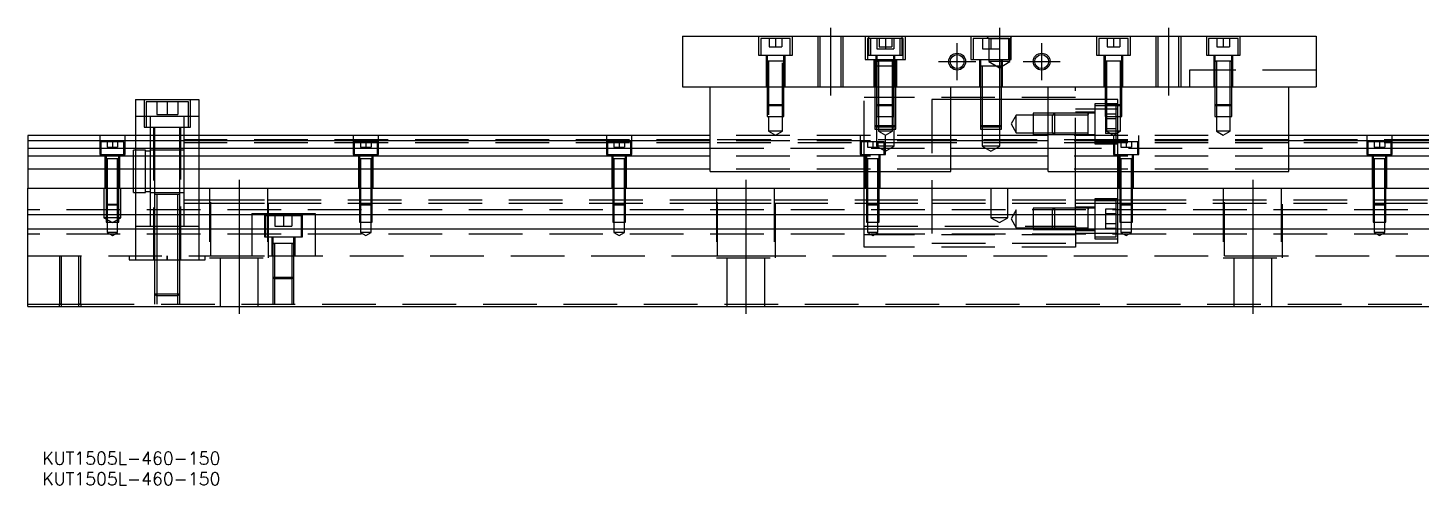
# Model space of a CAD drawing. Extents: x -14 to 669, y -276 to 102.
# Drawn here: x 0 to 329.8, y -275.6 to -167.3 of the extents above; entities that cross this region are included whole.
import ezdxf

# ---------------------------------------------------------------- set-up
doc = ezdxf.new("R2010")
doc.units = 0
doc.linetypes.add('CENTER', pattern=[50.8, 31.75, -6.35, 6.35, -6.35])
doc.linetypes.add('DASHED', pattern=[19.05, 12.7, -6.35])
doc.layers.get('0').update_dxf_attribs({"linetype": 'CONTINUOUS'})
doc.layers.add('CENTER', color=1, linetype='CENTER')
doc.styles.get("Standard").update_dxf_attribs({"font": 'txt.shx', "height": 3, "bigfont": 'bigfont.shx'})

# ---------------------------------------------------------------- blocks, each defined once
blk = doc.blocks.new('*U2')
at = {"color": 7, "linetype": 'CONTINUOUS'}
blk.add_text('KUT1505L-460-150', height=3, dxfattribs=at).set_placement((3.41, -275.6))
blk = doc.blocks.new('*U3')
at = {"color": 7, "linetype": 'CONTINUOUS'}
blk.add_text('KUT1505L-460-150', height=3, dxfattribs=at).set_placement((3.41, -270.74))

msp = doc.modelspace()

# ---------------------------------------------------------------- linework, layer by layer
at = {"color": 7, "linetype": 'CONTINUOUS'}
for p, q in [((155, -169.26), (305, -169.26)), ((155, -169.26), (155, -181.26)), ((305, -169.26), (305, -181.26)), ((201, -176.36), (200.499994, -176.36)), ((201.35, -176.36), (201, -176.36)), ((205, -176.36), (204.65, -176.36)), ((205.500006, -176.36), (205, -176.36)), ((155, -181.26), (305, -181.26)), ((161.5, -201.26), (161.5, -181.26)), ((218.5, -201.26), (218.5, -181.26)), ((241.5, -201.26), (241.5, -181.26)), ((298.5, -201.26), (298.5, -181.26)), ((25.5, -184.26), (25.5, -192.76)), ((25.5, -184.26), (40.5, -184.26)), ((40.5, -184.26), (40.5, -192.76)), ((0, -192.76), (0, -194.012272)), ((161.5, -192.76), (0, -192.76)), ((0, -194.012272), (0, -195.78668)), ((161.5, -194.012272), (0, -194.012272)), ((241.5, -192.76), (218.5, -192.76)), ((241.5, -194.012272), (218.5, -194.012272)), ((251, -192.510006), (251, -192.11)), ((460, -192.76), (298.5, -192.76)), ((460, -194.012272), (298.5, -194.012272)), ((0, -195.78668), (161.5, -195.78668)), ((0, -195.78668), (0, -197.683076)), ((161.5, -197.683076), (0, -197.683076)), ((0, -197.683076), (0, -200.737372)), ((218.5, -195.78668), (241.5, -195.78668)), ((241.5, -197.683076), (218.5, -197.683076)), ((298.5, -195.78668), (460, -195.78668)), ((460, -197.683076), (298.5, -197.683076)), ((0, -200.737372), (0, -205.26)), ((161.5, -200.737372), (0, -200.737372)), ((241.5, -200.737372), (218.5, -200.737372)), ((460, -200.737372), (298.5, -200.737372)), ((161.5, -201.26), (218.5, -201.26)), ((241.5, -201.26), (298.5, -201.26)), ((0, -205.26), (460, -205.26)), ((0, -211.56), (0, -205.26)), ((460, -211.56), (0, -211.56)), ((0, -214.96), (0, -211.56)), ((460, -214.96), (0, -214.96)), ((0, -233.26), (0, -214.96)), ((251, -214.96), (251, -214.61)), ((251, -215.010006), (251, -214.96)), ((0, -233.26), (460, -233.26))]:
    msp.add_line(p, q, dxfattribs=at)
at = {"color": 3, "linetype": 'DASHED'}
for p, q in [((173, -169.26), (173, -173.76)), ((180.5, -169.76), (173.5, -169.76)), ((173.5, -169.76), (173.5, -173.76)), ((175.5, -169.76), (175.5, -171.76)), ((177, -169.76), (177, -171.76)), ((178.5, -169.76), (178.5, -171.76)), ((180.5, -173.76), (180.5, -169.76)), ((181, -173.76), (181, -169.26)), ((187.000006, -169.26), (187.000006, -181.26)), ((187.5, -169.26), (187.5, -181.26)), ((192.5, -181.26), (192.5, -169.26)), ((192.999994, -181.26), (192.999994, -169.26)), ((198.25, -169.26), (198.25, -174.76)), ((199.5, -169.76), (198.75, -169.76)), ((198.75, -169.76), (198.75, -174.76)), ((199, -169.26), (199, -173.76)), ((206.5, -169.76), (199.5, -169.76)), ((199.5, -169.76), (199.5, -173.76)), ((201, -169.76), (201, -172.26)), ((201.5, -169.76), (201.5, -171.76)), ((203, -169.76), (203, -171.76)), ((204.5, -169.76), (204.5, -171.76)), ((205, -169.76), (205, -172.26)), ((207.25, -169.76), (206.5, -169.76)), ((206.5, -173.76), (206.5, -169.76)), ((207, -173.76), (207, -169.26)), ((207.25, -174.76), (207.25, -169.76)), ((207.75, -174.76), (207.75, -169.26)), ((223.25, -169.26), (223.25, -174.76)), ((232.25, -169.76), (223.75, -169.76)), ((223.75, -169.76), (223.75, -174.76)), ((226, -169.76), (226, -172.26)), ((227.5, -169.76), (227, -169.26)), ((227.5, -169.76), (227.5, -175.26)), ((227.5, -169.76), (232.5, -169.76)), ((228, -169.76), (228, -172.26)), ((230, -169.76), (230, -172.26)), ((232.25, -174.76), (232.25, -169.76)), ((232.5, -169.76), (233, -169.26)), ((232.5, -175.26), (232.5, -169.76)), ((232.75, -174.76), (232.75, -169.26)), ((253, -169.26), (253, -173.76)), ((260.5, -169.76), (253.5, -169.76)), ((253.5, -169.76), (253.5, -173.76)), ((255.5, -169.76), (255.5, -171.76)), ((257, -169.76), (257, -171.76)), ((258.5, -169.76), (258.5, -171.76)), ((260.5, -173.76), (260.5, -169.76)), ((261, -173.76), (261, -169.26)), ((267.000006, -169.26), (267.000006, -181.26)), ((267.5, -169.26), (267.5, -181.26)), ((272.5, -181.26), (272.5, -169.26)), ((272.999994, -181.26), (272.999994, -169.26)), ((279, -169.26), (279, -173.76)), ((286.5, -169.76), (279.5, -169.76)), ((279.5, -169.76), (279.5, -173.76)), ((281.5, -169.76), (281.5, -171.76)), ((283, -169.76), (283, -171.76)), ((284.5, -169.76), (284.5, -171.76)), ((286.5, -173.76), (286.5, -169.76)), ((287, -173.76), (287, -169.26)), ((173, -173.76), (181, -173.76)), ((174.75, -173.76), (174.75, -181.26)), ((175, -173.76), (175, -175.16)), ((175.5, -171.76), (177, -171.76)), ((177, -171.76), (178.5, -171.76)), ((179, -175.16), (179, -173.76)), ((179.25, -181.26), (179.25, -173.76)), ((198.25, -174.76), (207.75, -174.76)), ((199, -173.76), (207, -173.76)), ((200.25, -174.76), (200.25, -181.26)), ((200.5, -174.76), (200.5, -176.36)), ((200.75, -173.76), (200.75, -181.26)), ((201, -172.26), (203, -172.26)), ((201, -173.76), (201, -175.16)), ((201.5, -171.76), (203, -171.76)), ((203, -171.76), (204.5, -171.76)), ((203, -171.76), (203, -172.26)), ((203, -172.26), (205, -172.26)), ((205, -175.16), (205, -173.76)), ((205.25, -181.26), (205.25, -173.76)), ((205.5, -176.36), (205.5, -174.76)), ((205.75, -181.26), (205.75, -174.76)), ((223.25, -174.76), (232.75, -174.76)), ((225.25, -174.76), (225.25, -181.26)), ((225.5, -174.76), (225.5, -176.36)), ((226, -172.26), (228, -172.26)), ((228, -172.26), (230, -172.26)), ((230.5, -176.36), (230.5, -174.76)), ((230.75, -181.26), (230.75, -174.76)), ((253, -173.76), (261, -173.76)), ((254.75, -173.76), (254.75, -181.26)), ((255, -173.76), (255, -175.16)), ((255.5, -171.76), (257, -171.76)), ((257, -171.76), (258.5, -171.76)), ((259, -175.16), (259, -173.76)), ((259.25, -181.26), (259.25, -173.76)), ((279, -173.76), (287, -173.76)), ((280.75, -173.76), (280.75, -181.26)), ((281, -173.76), (281, -175.16)), ((281.5, -171.76), (283, -171.76)), ((283, -171.76), (284.5, -171.76)), ((285, -175.16), (285, -173.76)), ((285.25, -181.26), (285.25, -173.76)), ((175, -175.155), (175, -175.16)), ((175, -175.16), (175.216462, -175.16)), ((175.216708, -175.16), (175, -175.16)), ((175, -175.16), (175, -181.26)), ((175, -175.16), (175, -175.165)), ((178.783332, -175.16), (175.216708, -175.16)), ((175.35, -175.16), (175.35, -188.26)), ((178.65, -188.26), (178.65, -175.16)), ((179, -175.16), (178.783332, -175.16)), ((178.783538, -175.16), (179, -175.16)), ((179, -175.16), (179, -175.155)), ((179, -181.26), (179, -175.16)), ((179, -175.165), (179, -175.16)), ((200.5, -176.355), (200.5, -176.36)), ((200.757468, -176.36), (200.5, -176.36)), ((200.5, -176.36), (200.5, -181.26)), ((200.5, -176.36), (200.5, -176.365)), ((200.999654, -176.36), (200.757468, -176.36)), ((200.9, -176.36), (200.9, -181.26)), ((201.349616, -176.36), (200.999654, -176.36)), ((201, -175.155), (201, -175.16)), ((201, -175.16), (201.216462, -175.16)), ((201.216708, -175.16), (201, -175.16)), ((201, -175.16), (201, -175.165)), ((201, -175.16), (201, -181.26)), ((204.783332, -175.16), (201.216708, -175.16)), ((204.650424, -176.36), (201.349616, -176.36)), ((201.35, -175.16), (201.35, -181.26)), ((204.65, -181.26), (204.65, -175.16)), ((205.000386, -176.36), (204.650424, -176.36)), ((205, -175.16), (204.783332, -175.16)), ((204.783538, -175.16), (205, -175.16)), ((205, -175.16), (205, -175.155)), ((205, -175.165), (205, -175.16)), ((205, -181.26), (205, -175.16)), ((205.242552, -176.36), (205.000386, -176.36)), ((205.1, -181.26), (205.1, -176.36)), ((205.5, -176.36), (205.242552, -176.36)), ((205.5, -176.36), (205.5, -176.355)), ((205.5, -181.26), (205.5, -176.36)), ((205.5, -176.365), (205.5, -176.36)), ((225.5, -176.355), (225.5, -176.36)), ((225.757468, -176.36), (225.5, -176.36)), ((225.5, -176.36), (225.5, -181.26)), ((225.5, -176.36), (225.5, -176.365)), ((230.242552, -176.36), (225.757468, -176.36)), ((225.9, -176.36), (225.9, -181.26)), ((232.5, -175.26), (227.5, -175.26)), ((227.5, -175.26), (230, -176.703376)), ((230, -176.703376), (232.5, -175.26)), ((230.1, -181.26), (230.1, -176.36)), ((230.5, -176.36), (230.242552, -176.36)), ((230.5, -176.36), (230.5, -176.355)), ((230.5, -181.26), (230.5, -176.36)), ((230.5, -176.365), (230.5, -176.36)), ((255, -175.155), (255, -175.16)), ((255, -175.16), (255.216462, -175.16)), ((255.216708, -175.16), (255, -175.16)), ((255, -175.16), (255, -181.26)), ((255, -175.16), (255, -175.165)), ((258.783332, -175.16), (255.216708, -175.16)), ((255.35, -175.16), (255.35, -181.26)), ((258.65, -181.26), (258.65, -175.16)), ((259, -175.16), (258.783332, -175.16)), ((258.783538, -175.16), (259, -175.16)), ((259, -175.16), (259, -175.155)), ((259, -181.26), (259, -175.16)), ((259, -175.165), (259, -175.16)), ((285, -177.26), (275, -177.26)), ((275, -177.26), (275, -181.26)), ((281, -175.155), (281, -175.16)), ((281, -175.16), (281.216462, -175.16)), ((281.216708, -175.16), (281, -175.16)), ((281, -175.16), (281, -181.26)), ((281, -175.16), (281, -175.165)), ((284.783332, -175.16), (281.216708, -175.16)), ((281.35, -175.16), (281.35, -181.26)), ((284.65, -181.26), (284.65, -175.16)), ((285, -175.16), (284.783332, -175.16)), ((284.783538, -175.16), (285, -175.16)), ((285, -175.16), (285, -175.155)), ((285, -181.26), (285, -175.16)), ((285, -175.165), (285, -175.16)), ((305, -177.26), (285, -177.26)), ((175, -181.26), (175, -185.41)), ((175.000006, -181.26), (175.000006, -185.410006)), ((178.999994, -185.410006), (178.999994, -181.26)), ((179, -185.41), (179, -181.26)), ((198, -197.26), (198, -181.26)), ((200.5, -181.26), (200.5, -190.36)), ((200.500006, -181.26), (200.500002, -190.36)), ((200.9, -181.26), (200.9, -190.76)), ((201, -181.26), (201, -185.41)), ((201.000006, -181.26), (201.000002, -185.41)), ((201.35, -181.26), (201.35, -185.76)), ((204.65, -185.76), (204.65, -181.26)), ((204.999998, -185.41), (204.999994, -181.26)), ((205, -185.41), (205, -181.26)), ((205.1, -190.76), (205.1, -181.26)), ((205.499998, -190.36), (205.499994, -181.26)), ((205.5, -190.36), (205.5, -181.26)), ((225.5, -181.26), (225.5, -190.36)), ((225.500006, -181.26), (225.500002, -190.36)), ((225.9, -181.26), (225.9, -190.76)), ((230.1, -190.76), (230.1, -181.26)), ((230.499998, -190.36), (230.499994, -181.26)), ((230.5, -190.36), (230.5, -181.26)), ((248, -201.26), (248, -181.26)), ((255, -181.26), (255, -185.41)), ((255.000006, -181.26), (255.000002, -185.41)), ((255.35, -181.26), (255.35, -185.76)), ((258.65, -185.76), (258.65, -181.26)), ((258.999998, -185.41), (258.999994, -181.26)), ((259, -185.41), (259, -181.26)), ((281, -181.26), (281, -185.41)), ((281.000006, -181.26), (281.000002, -185.41)), ((281.35, -181.26), (281.35, -185.76)), ((284.65, -185.76), (284.65, -181.26)), ((284.999998, -185.41), (284.999994, -181.26)), ((285, -185.41), (285, -181.26)), ((27.5, -184.26), (27.5, -190.76)), ((38.5, -190.76), (38.5, -184.26)), ((248, -183.76), (198, -183.76)), ((214, -184.26), (214, -218.26)), ((218.5, -184.26), (214, -184.26)), ((225.5, -184.26), (218.5, -184.26)), ((225.9, -184.26), (225.5, -184.26)), ((230.1, -184.26), (225.9, -184.26)), ((230.5, -184.26), (230.1, -184.26)), ((241.5, -184.26), (230.5, -184.26)), ((248, -184.26), (241.5, -184.26)), ((255, -184.26), (248, -184.26)), ((255.35, -184.26), (255, -184.26)), ((258, -184.26), (255.35, -184.26)), ((258, -185.76), (258, -184.26)), ((38, -184.76), (28, -184.76)), ((28, -184.76), (28, -190.76)), ((30.5, -184.76), (30.5, -187.76)), ((30.5, -187.76), (33, -187.76)), ((33, -184.76), (33, -187.76)), ((33, -187.76), (35.5, -187.76)), ((35.5, -184.76), (35.5, -187.76)), ((38, -190.76), (38, -184.76)), ((175, -185.41), (179, -185.41)), ((175, -185.41), (175.35, -185.76)), ((175.000006, -185.410006), (175.000006, -188.26)), ((178.65, -185.76), (175.35, -185.76)), ((178.65, -185.76), (179, -185.41)), ((178.999994, -188.26), (178.999994, -185.410006)), ((201, -185.41), (205, -185.41)), ((201, -185.41), (201.35, -185.76)), ((201.000002, -185.41), (201.000006, -188.26)), ((204.65, -185.76), (201.35, -185.76)), ((201.35, -185.76), (201.35, -188.26)), ((204.65, -185.76), (205, -185.41)), ((204.65, -188.26), (204.65, -185.76)), ((204.999994, -188.26), (204.999998, -185.41)), ((234, -187.91), (232.787564, -190.01)), ((234, -192.11), (234, -187.91)), ((238, -187.91), (234, -187.91)), ((238, -187.510006), (238, -192.509994)), ((241.5, -187.510006), (238, -187.510006)), ((242.6, -187.91), (238, -187.91)), ((242.999994, -187.510006), (241.5, -187.510006)), ((243, -187.51), (242.6, -187.91)), ((242.6, -192.11), (242.6, -187.91)), ((248, -187.91), (242.6, -187.91)), ((248, -187.510006), (242.999994, -187.510006)), ((243, -187.51), (243, -192.51)), ((248, -187.51), (243, -187.51)), ((255.000006, -186.563062), (248, -186.563062)), ((252.6, -187.26), (248, -187.26)), ((251.005, -187.51), (248, -187.51)), ((251, -187.91), (248, -187.91)), ((252.6, -187.51), (250.995, -187.51)), ((251, -187.51), (251, -187.767448)), ((251, -187.767468), (251, -187.51)), ((251, -187.51), (251, -187.767448)), ((251, -187.767468), (251, -187.51)), ((251, -189.859954), (251, -187.767468)), ((252.6, -185.26), (252.6, -194.76)), ((258, -185.26), (252.6, -185.26)), ((255.000006, -185.76), (252.6, -185.76)), ((255, -185.41), (259, -185.41)), ((255, -185.41), (255.35, -185.76)), ((255.000002, -185.41), (255.000006, -188.26)), ((255.35, -185.76), (255.000006, -185.76)), ((258, -186.563062), (255.000006, -186.563062)), ((255.1, -187.700598), (255.1, -188.8553)), ((257.6, -187.700598), (255.1, -187.700598)), ((258.65, -185.76), (255.35, -185.76)), ((255.35, -185.76), (255.35, -188.26)), ((257.6, -194.26), (257.6, -185.76)), ((258, -186.563062), (258, -185.76)), ((258, -197.26), (258, -186.563062)), ((258.65, -185.76), (259, -185.41)), ((258.65, -188.26), (258.65, -185.76)), ((258.999994, -188.26), (258.999998, -185.41)), ((281, -185.41), (285, -185.41)), ((281, -185.41), (281.35, -185.76)), ((281.000002, -185.41), (281.000006, -188.26)), ((284.65, -185.76), (281.35, -185.76)), ((281.35, -185.76), (281.35, -188.26)), ((284.65, -185.76), (285, -185.41)), ((284.65, -188.26), (284.65, -185.76)), ((284.999994, -188.26), (284.999998, -185.41)), ((29, -188.26), (25.5, -188.26)), ((27.5, -190.76), (38.5, -190.76)), ((29, -190.76), (29, -188.26)), ((37, -188.26), (29, -188.26)), ((29, -192.76), (29, -190.76)), ((29.75, -190.76), (29.75, -222.26)), ((30, -190.76), (30, -192.76)), ((36, -192.76), (36, -190.76)), ((36.25, -222.26), (36.25, -190.76)), ((37, -190.76), (37, -188.26)), ((40.5, -188.26), (37, -188.26)), ((37, -192.76), (37, -190.76)), ((175.000006, -188.26), (178.999994, -188.26)), ((175.35, -188.26), (175.35, -191.76)), ((178.65, -191.76), (178.65, -188.26)), ((200.5, -190.36), (205.5, -190.36)), ((200.5, -190.36), (200.9, -190.76)), ((200.500002, -190.36), (200.500006, -191.26)), ((200.500006, -191.26), (205.499994, -191.26)), ((205.1, -190.76), (200.9, -190.76)), ((200.9, -190.76), (200.9, -191.26)), ((200.9, -191.26), (200.9, -195.26)), ((201.000006, -188.26), (204.999994, -188.26)), ((201.35, -188.26), (201.35, -191.76)), ((204.65, -191.76), (204.65, -188.26)), ((205.1, -190.76), (205.5, -190.36)), ((205.1, -191.26), (205.1, -190.76)), ((205.1, -195.26), (205.1, -191.26)), ((205.499994, -191.26), (205.499998, -190.36)), ((225.5, -190.36), (230.5, -190.36)), ((225.5, -190.36), (225.9, -190.76)), ((225.500002, -190.36), (225.500006, -191.26)), ((225.500006, -191.26), (230.499994, -191.26)), ((230.1, -190.76), (225.9, -190.76)), ((225.9, -190.76), (225.9, -191.26)), ((225.9, -191.26), (225.9, -195.26)), ((230.1, -190.76), (230.5, -190.36)), ((230.1, -191.26), (230.1, -190.76)), ((230.1, -195.26), (230.1, -191.26)), ((230.499994, -191.26), (230.499998, -190.36)), ((232.787564, -190.01), (234, -192.11)), ((251, -192.252552), (251, -189.859954)), ((255.000006, -188.26), (258.999994, -188.26)), ((255.1, -188.8553), (255.1, -191.1647)), ((257.6, -188.8553), (255.1, -188.8553)), ((257.6, -191.1647), (255.1, -191.1647)), ((255.1, -191.1647), (255.1, -192.319402)), ((255.35, -188.26), (255.35, -191.76)), ((258.65, -191.76), (258.65, -188.26)), ((281.000006, -188.26), (284.999994, -188.26)), ((281.35, -188.26), (281.35, -191.76)), ((284.65, -191.76), (284.65, -188.26)), ((17, -192.76), (17, -197.26)), ((22.75, -194.26), (17.25, -194.26)), ((17.25, -194.26), (17.25, -197.26)), ((18.75, -194.26), (18.75, -195.56)), ((20, -194.26), (20, -195.56)), ((21.25, -194.26), (21.25, -195.56)), ((22.75, -197.26), (22.75, -194.26)), ((23, -197.26), (23, -192.76)), ((25.5, -192.76), (25.5, -205.26)), ((29, -201.26), (29, -192.76)), ((30, -192.76), (30, -205.26)), ((36, -205.26), (36, -192.76)), ((37, -201.26), (37, -192.76)), ((40.5, -193.76), (37, -193.76)), ((40.5, -194.51), (37, -194.51)), ((40.5, -192.76), (40.5, -205.26)), ((161.5, -193.76), (40.5, -193.76)), ((161.5, -194.51), (40.5, -194.51)), ((77, -192.76), (77, -197.26)), ((82.75, -194.26), (77.25, -194.26)), ((77.25, -194.26), (77.25, -197.26)), ((78.75, -194.26), (78.75, -195.56)), ((80, -194.26), (80, -195.56)), ((81.25, -194.26), (81.25, -195.56)), ((82.75, -197.26), (82.75, -194.26)), ((83, -197.26), (83, -192.76)), ((137, -192.76), (137, -197.26)), ((142.75, -194.26), (137.25, -194.26)), ((137.25, -194.26), (137.25, -197.26)), ((138.75, -194.26), (138.75, -195.56)), ((140, -194.26), (140, -195.56)), ((141.25, -194.26), (141.25, -195.56)), ((142.75, -197.26), (142.75, -194.26)), ((143, -197.26), (143, -192.76)), ((218.5, -192.76), (161.5, -192.76)), ((214, -193.76), (161.5, -193.76)), ((218.5, -194.012272), (161.5, -194.012272)), ((214, -194.51), (161.5, -194.51)), ((178.65, -191.76), (175.35, -191.76)), ((175.35, -191.76), (177, -192.712628)), ((177, -192.712628), (178.65, -191.76)), ((197, -192.76), (197, -197.26)), ((202.75, -194.26), (197.25, -194.26)), ((197.25, -194.26), (197.25, -197.26)), ((198.75, -194.26), (198.75, -195.56)), ((200, -194.26), (200, -195.56)), ((201.25, -194.26), (201.25, -195.56)), ((204.65, -191.76), (201.35, -191.76)), ((201.35, -191.76), (203, -192.712628)), ((202.75, -197.26), (202.75, -194.26)), ((203, -192.712628), (204.65, -191.76)), ((203, -197.26), (203, -192.76)), ((258, -193.76), (214, -193.76)), ((258, -194.51), (214, -194.51)), ((234, -192.11), (238, -192.11)), ((238, -192.11), (242.6, -192.11)), ((238, -192.509994), (243, -192.509994)), ((298.5, -192.76), (241.5, -192.76)), ((298.5, -194.012272), (241.5, -194.012272)), ((242.6, -192.11), (243, -192.51)), ((242.6, -192.11), (248, -192.11)), ((243, -192.509994), (248, -192.509994)), ((243, -192.51), (248, -192.509998)), ((248, -192.11), (251, -192.11)), ((248, -192.509998), (251.005, -192.51)), ((250.995, -192.51), (252.6, -192.51)), ((251, -192.51), (251, -192.252552)), ((252.6, -194.26), (257.6, -194.26)), ((257.6, -192.319402), (255.1, -192.319402)), ((258.65, -191.76), (255.35, -191.76)), ((255.35, -191.76), (257, -192.712628)), ((257, -192.712628), (258.65, -191.76)), ((257, -192.76), (257, -197.26)), ((262.75, -194.26), (257.25, -194.26)), ((257.25, -194.26), (257.25, -197.26)), ((298.5, -193.76), (258, -193.76)), ((298.5, -194.51), (258, -194.51)), ((258.75, -194.26), (258.75, -195.56)), ((260, -194.26), (260, -195.56)), ((261.25, -194.26), (261.25, -195.56)), ((262.75, -197.26), (262.75, -194.26)), ((263, -197.26), (263, -192.76)), ((284.65, -191.76), (281.35, -191.76)), ((281.35, -191.76), (283, -192.712628)), ((283, -192.712628), (284.65, -191.76)), ((410, -193.76), (298.5, -193.76)), ((410, -194.51), (298.5, -194.51)), ((317, -192.76), (317, -197.26)), ((322.75, -194.26), (317.25, -194.26)), ((317.25, -194.26), (317.25, -197.26)), ((318.75, -194.26), (318.75, -195.56)), ((320, -194.26), (320, -195.56)), ((321.25, -194.26), (321.25, -195.56)), ((322.75, -197.26), (322.75, -194.26)), ((323, -197.26), (323, -192.76)), ((17, -197.26), (23, -197.26)), ((18.25, -197.26), (18.25, -205.26)), ((18.5, -197.26), (18.5, -198.26)), ((18.75, -195.56), (20, -195.56)), ((20, -195.56), (21.25, -195.56)), ((21.5, -198.26), (21.5, -197.26)), ((21.75, -205.26), (21.75, -197.26)), ((25, -201.26), (25, -196.26)), ((25.5, -196.26), (25, -196.26)), ((27.85, -196.26), (25.5, -196.26)), ((27.85, -201.26), (27.85, -196.26)), ((29, -196.46), (27.85, -196.46)), ((30, -196.26), (29, -196.26)), ((36, -196.26), (30, -196.26)), ((37, -196.26), (36, -196.26)), ((77, -197.26), (83, -197.26)), ((78.25, -197.26), (78.25, -205.26)), ((78.5, -197.26), (78.5, -198.26)), ((78.75, -195.56), (80, -195.56)), ((80, -195.56), (81.25, -195.56)), ((81.5, -198.26), (81.5, -197.26)), ((81.75, -205.26), (81.75, -197.26)), ((137, -197.26), (143, -197.26)), ((138.25, -197.26), (138.25, -205.26)), ((138.5, -197.26), (138.5, -198.26)), ((138.75, -195.56), (140, -195.56)), ((140, -195.56), (141.25, -195.56)), ((141.5, -198.26), (141.5, -197.26)), ((141.75, -205.26), (141.75, -197.26)), ((161.5, -195.78668), (218.5, -195.78668)), ((218.5, -197.683076), (161.5, -197.683076)), ((197, -197.26), (203, -197.26)), ((198, -201.26), (198, -197.26)), ((198.25, -197.26), (198.25, -205.26)), ((198.5, -197.26), (198.5, -198.26)), ((198.75, -195.56), (200, -195.56)), ((200, -195.56), (201.25, -195.56)), ((205.1, -195.26), (200.9, -195.26)), ((200.9, -195.26), (203, -196.472436)), ((201.5, -198.26), (201.5, -197.26)), ((201.75, -205.26), (201.75, -197.26)), ((203, -196.472436), (205.1, -195.26)), ((230.1, -195.26), (225.9, -195.26)), ((225.9, -195.26), (228, -196.472436)), ((228, -196.472436), (230.1, -195.26)), ((241.5, -195.78668), (298.5, -195.78668)), ((298.5, -197.683076), (241.5, -197.683076)), ((252.6, -194.76), (258, -194.76)), ((257, -197.26), (263, -197.26)), ((258, -201.26), (258, -197.26)), ((258.25, -197.26), (258.25, -205.26)), ((258.5, -197.26), (258.5, -198.26)), ((258.75, -195.56), (260, -195.56)), ((260, -195.56), (261.25, -195.56)), ((261.5, -198.26), (261.5, -197.26)), ((261.75, -205.26), (261.75, -197.26)), ((317, -197.26), (323, -197.26)), ((318.25, -197.26), (318.25, -205.26)), ((318.5, -197.26), (318.5, -198.26)), ((318.75, -195.56), (320, -195.56)), ((320, -195.56), (321.25, -195.56)), ((321.5, -198.26), (321.5, -197.26)), ((321.75, -205.26), (321.75, -197.26)), ((19.998804, -198.26), (18.499994, -198.26)), ((21.500006, -198.26), (18.499994, -198.26)), ((18.5, -198.255), (18.5, -198.26)), ((18.624678, -198.26), (18.5, -198.26)), ((18.5, -198.26), (18.5, -198.265)), ((18.5, -198.26), (18.5, -205.26)), ((19.998804, -198.26), (18.624678, -198.26)), ((18.75, -198.26), (18.75, -205.26)), ((21.500006, -198.26), (19.998804, -198.26)), ((21.37533, -198.26), (19.998804, -198.26)), ((21.25, -205.26), (21.25, -198.26)), ((21.5, -198.26), (21.37533, -198.26)), ((21.5, -198.26), (21.5, -198.255)), ((21.5, -198.265), (21.5, -198.26)), ((21.5, -205.26), (21.5, -198.26)), ((79.998804, -198.26), (78.499994, -198.26)), ((81.500006, -198.26), (78.499994, -198.26)), ((78.5, -198.255), (78.5, -198.26)), ((78.624678, -198.26), (78.5, -198.26)), ((78.5, -198.26), (78.5, -198.265)), ((78.5, -198.26), (78.5, -205.26)), ((79.998804, -198.26), (78.624678, -198.26)), ((78.75, -198.26), (78.75, -205.26)), ((81.500006, -198.26), (79.998804, -198.26)), ((81.37533, -198.26), (79.998804, -198.26)), ((81.25, -205.26), (81.25, -198.26)), ((81.5, -198.26), (81.37533, -198.26)), ((81.5, -198.26), (81.5, -198.255)), ((81.5, -198.265), (81.5, -198.26)), ((81.5, -205.26), (81.5, -198.26)), ((139.998804, -198.26), (138.499994, -198.26)), ((141.500006, -198.26), (138.499994, -198.26)), ((138.5, -198.255), (138.5, -198.26)), ((138.624678, -198.26), (138.5, -198.26)), ((138.5, -198.26), (138.5, -198.265)), ((138.5, -198.26), (138.5, -205.26)), ((139.998804, -198.26), (138.624678, -198.26)), ((138.75, -198.26), (138.75, -205.26)), ((141.500006, -198.26), (139.998804, -198.26)), ((141.37533, -198.26), (139.998804, -198.26)), ((141.25, -205.26), (141.25, -198.26)), ((141.5, -198.26), (141.37533, -198.26)), ((141.5, -198.26), (141.5, -198.255)), ((141.5, -198.265), (141.5, -198.26)), ((141.5, -205.26), (141.5, -198.26)), ((218.5, -200.737372), (161.5, -200.737372)), ((199.998804, -198.26), (198.499994, -198.26)), ((201.500006, -198.26), (198.499994, -198.26)), ((198.5, -198.255), (198.5, -198.26)), ((198.624678, -198.26), (198.5, -198.26)), ((198.5, -198.26), (198.5, -198.265)), ((198.5, -198.26), (198.5, -205.26)), ((199.998804, -198.26), (198.624678, -198.26)), ((198.75, -198.26), (198.75, -205.26)), ((201.500006, -198.26), (199.998804, -198.26)), ((201.37533, -198.26), (199.998804, -198.26)), ((201.25, -205.26), (201.25, -198.26)), ((201.5, -198.26), (201.37533, -198.26)), ((201.5, -198.26), (201.5, -198.255)), ((201.5, -198.265), (201.5, -198.26)), ((201.5, -205.26), (201.5, -198.26)), ((298.5, -200.737372), (241.5, -200.737372)), ((259.998804, -198.26), (258.499994, -198.26)), ((261.500006, -198.26), (258.499994, -198.26)), ((258.5, -198.255), (258.5, -198.26)), ((258.624678, -198.26), (258.5, -198.26)), ((258.5, -198.26), (258.5, -198.265)), ((258.5, -198.26), (258.5, -205.26)), ((259.998804, -198.26), (258.624678, -198.26)), ((258.75, -198.26), (258.75, -205.26)), ((261.500006, -198.26), (259.998804, -198.26)), ((261.37533, -198.26), (259.998804, -198.26)), ((261.25, -205.26), (261.25, -198.26)), ((261.5, -198.26), (261.37533, -198.26)), ((261.5, -198.26), (261.5, -198.255)), ((261.5, -198.265), (261.5, -198.26)), ((261.5, -205.26), (261.5, -198.26)), ((319.998804, -198.26), (318.499994, -198.26)), ((321.500006, -198.26), (318.499994, -198.26)), ((318.5, -198.255), (318.5, -198.26)), ((318.624678, -198.26), (318.5, -198.26)), ((318.5, -198.26), (318.5, -198.265)), ((318.5, -198.26), (318.5, -205.26)), ((319.998804, -198.26), (318.624678, -198.26)), ((318.75, -198.26), (318.75, -205.26)), ((321.500006, -198.26), (319.998804, -198.26)), ((321.37533, -198.26), (319.998804, -198.26)), ((321.25, -205.26), (321.25, -198.26)), ((321.5, -198.26), (321.37533, -198.26)), ((321.5, -198.26), (321.5, -198.255)), ((321.5, -198.265), (321.5, -198.26)), ((321.5, -205.26), (321.5, -198.26)), ((25, -205.26), (25, -201.26)), ((27.85, -205.26), (27.85, -201.26)), ((29, -205.26), (29, -201.26)), ((37, -205.26), (37, -201.26)), ((198, -205.26), (198, -201.26)), ((248, -205.26), (248, -201.26)), ((258, -205.26), (258, -201.26)), ((18, -205.26), (18, -212.26)), ((18.5, -205.26), (18.5, -209.01)), ((18.500006, -205.26), (18.500002, -209.01)), ((18.75, -205.26), (18.75, -209.26)), ((21.25, -209.26), (21.25, -205.26)), ((21.499998, -209.01), (21.499994, -205.26)), ((21.5, -209.01), (21.5, -205.26)), ((22, -212.26), (22, -205.26)), ((25, -206.26), (25, -205.26)), ((25, -206.26), (25.5, -206.26)), ((25.5, -205.26), (25.5, -211.56)), ((25.5, -206.26), (27.85, -206.26)), ((27.85, -206.26), (27.85, -205.26)), ((27.85, -206.06), (29, -206.06)), ((29, -211.56), (29, -205.26)), ((29, -206.26), (30, -206.26)), ((30, -205.26), (30, -206.76)), ((30, -206.26), (36, -206.26)), ((30, -206.755), (30, -206.76)), ((30.349602, -206.76), (30, -206.76)), ((30, -206.76), (30, -211.56)), ((30, -206.76), (30, -206.765)), ((35.65035, -206.76), (30.349602, -206.76)), ((30.5, -206.76), (30.5, -211.56)), ((35.5, -211.56), (35.5, -206.76)), ((36, -206.76), (35.65035, -206.76)), ((36, -206.76), (36, -205.26)), ((36, -206.26), (37, -206.26)), ((36, -206.76), (36, -206.755)), ((36, -211.56), (36, -206.76)), ((36, -206.765), (36, -206.76)), ((37, -211.56), (37, -205.26)), ((40.5, -205.26), (40.5, -211.56)), ((43, -205.26), (43, -221.76)), ((43.291796, -221.26), (43.291796, -205.26)), ((56.708204, -205.26), (56.708204, -221.26)), ((57, -221.76), (57, -205.26)), ((78.5, -205.26), (78.5, -209.01)), ((78.500006, -205.26), (78.500002, -209.01)), ((78.75, -205.26), (78.75, -209.26)), ((81.25, -209.26), (81.25, -205.26)), ((81.499998, -209.01), (81.499994, -205.26)), ((81.5, -209.01), (81.5, -205.26)), ((138.5, -205.26), (138.5, -209.01)), ((138.500006, -205.26), (138.500002, -209.01)), ((138.75, -205.26), (138.75, -209.26)), ((141.25, -209.26), (141.25, -205.26)), ((141.499998, -209.01), (141.499994, -205.26)), ((141.5, -209.01), (141.5, -205.26)), ((163, -205.26), (163, -221.76)), ((163.291796, -221.26), (163.291796, -205.26)), ((176.708204, -205.26), (176.708204, -221.26)), ((177, -221.76), (177, -205.26)), ((198, -211.56), (198, -205.26)), ((198.5, -205.26), (198.5, -209.01)), ((198.500006, -205.26), (198.500002, -209.01)), ((198.75, -205.26), (198.75, -209.26)), ((201.25, -209.26), (201.25, -205.26)), ((201.499998, -209.01), (201.499994, -205.26)), ((201.5, -209.01), (201.5, -205.26)), ((228, -205.26), (228, -212.26)), ((232, -212.26), (232, -205.26)), ((248, -211.56), (248, -205.26)), ((252.6, -207.76), (252.6, -217.26)), ((258, -207.76), (252.6, -207.76)), ((258, -211.56), (258, -205.26)), ((258.5, -205.26), (258.5, -209.01)), ((258.500006, -205.26), (258.500002, -209.01)), ((258.75, -205.26), (258.75, -209.26)), ((261.25, -209.26), (261.25, -205.26)), ((261.499998, -209.01), (261.499994, -205.26)), ((261.5, -209.01), (261.5, -205.26)), ((283, -205.26), (283, -221.76)), ((283.291796, -221.26), (283.291796, -205.26)), ((296.708204, -205.26), (296.708204, -221.26)), ((297, -221.76), (297, -205.26)), ((318.5, -205.26), (318.5, -209.01)), ((318.500006, -205.26), (318.500002, -209.01)), ((318.75, -205.26), (318.75, -209.26)), ((321.25, -209.26), (321.25, -205.26)), ((321.499998, -209.01), (321.499994, -205.26)), ((321.5, -209.01), (321.5, -205.26)), ((460, -210.41), (0, -210.41)), ((18.5, -209.01), (21.5, -209.01)), ((18.5, -209.01), (18.75, -209.26)), ((18.500002, -209.01), (18.500006, -211.56)), ((21.25, -209.26), (18.75, -209.26)), ((18.75, -209.26), (18.75, -213.26)), ((21.25, -209.26), (21.5, -209.01)), ((21.25, -213.26), (21.25, -209.26)), ((21.499994, -211.56), (21.499998, -209.01)), ((37, -208.01), (40.5, -208.01)), ((37, -208.76), (40.5, -208.76)), ((40.5, -208.01), (43.291796, -208.01)), ((40.5, -208.76), (43.291796, -208.76)), ((43.291796, -208.01), (56.708204, -208.01)), ((43.291796, -208.76), (56.708204, -208.76)), ((56.708204, -208.01), (163.291796, -208.01)), ((56.708204, -208.76), (163.291796, -208.76)), ((78.5, -209.01), (81.5, -209.01)), ((78.5, -209.01), (78.75, -209.26)), ((78.500002, -209.01), (78.500006, -211.56)), ((81.25, -209.26), (78.75, -209.26)), ((78.75, -209.26), (78.75, -213.26)), ((81.25, -209.26), (81.5, -209.01)), ((81.25, -213.26), (81.25, -209.26)), ((81.499994, -211.56), (81.499998, -209.01)), ((138.5, -209.01), (141.5, -209.01)), ((138.5, -209.01), (138.75, -209.26)), ((138.500002, -209.01), (138.500006, -211.56)), ((141.25, -209.26), (138.75, -209.26)), ((138.75, -209.26), (138.75, -213.26)), ((141.25, -209.26), (141.5, -209.01)), ((141.25, -213.26), (141.25, -209.26)), ((141.499994, -211.56), (141.499998, -209.01)), ((163.291796, -208.01), (176.708204, -208.01)), ((163.291796, -208.76), (176.708204, -208.76)), ((176.708204, -208.01), (198, -208.01)), ((176.708204, -208.76), (198, -208.76)), ((198, -208.01), (214, -208.01)), ((198, -208.76), (214, -208.76)), ((198.5, -209.01), (201.5, -209.01)), ((198.5, -209.01), (198.75, -209.26)), ((198.500002, -209.01), (198.500006, -211.56)), ((201.25, -209.26), (198.75, -209.26)), ((198.75, -209.26), (198.75, -213.26)), ((201.25, -209.26), (201.5, -209.01)), ((201.25, -213.26), (201.25, -209.26)), ((201.499994, -211.56), (201.499998, -209.01)), ((214, -208.01), (248, -208.01)), ((214, -208.759994), (248, -208.759994)), ((214, -208.76), (248, -208.76)), ((234, -210.41), (232.787564, -212.51)), ((234, -214.61), (234, -210.41)), ((238, -210.010006), (238, -215.009994)), ((243, -210.010006), (238, -210.010006)), ((243, -210.01), (242.6, -210.41)), ((242.6, -214.61), (242.6, -210.41)), ((243, -210.01), (243, -215.01)), ((248, -210.01), (243, -210.01)), ((248, -210.010006), (243, -210.010006)), ((248, -208.01), (258, -208.01)), ((248, -208.759994), (252.6, -208.759994)), ((248, -208.76), (252.6, -208.76)), ((252.6, -209.76), (248, -209.76)), ((251.005, -210.01), (248, -210.01)), ((252.6, -210.01), (250.995, -210.01)), ((251, -210.01), (251, -210.267448)), ((251, -210.267468), (251, -210.01)), ((251, -210.01), (251, -210.267448)), ((251, -210.267468), (251, -210.01)), ((251, -211.55994), (251, -210.267468)), ((257.6, -208.26), (252.6, -208.26)), ((252.6, -208.759994), (257.6, -208.759994)), ((252.6, -208.76), (257.6, -208.76)), ((255.1, -210.200598), (255.1, -211.3553)), ((257.6, -210.200598), (255.1, -210.200598)), ((257.6, -211.56), (257.6, -208.26)), ((257.6, -208.759994), (258, -208.759994)), ((257.6, -208.76), (258, -208.76)), ((258, -208.01), (258.5, -208.01)), ((258, -208.76), (258.5, -208.76)), ((258.5, -208.01), (258.75, -208.01)), ((258.5, -208.76), (258.75, -208.76)), ((258.5, -209.01), (261.5, -209.01)), ((258.5, -209.01), (258.75, -209.26)), ((258.500002, -209.01), (258.500006, -211.56)), ((258.75, -208.01), (261.25, -208.01)), ((258.75, -208.76), (261.25, -208.76)), ((261.25, -209.26), (258.75, -209.26)), ((258.75, -209.26), (258.75, -213.26)), ((261.25, -208.01), (261.5, -208.01)), ((261.25, -208.76), (261.5, -208.76)), ((261.25, -209.26), (261.5, -209.01)), ((261.25, -213.26), (261.25, -209.26)), ((261.499994, -211.56), (261.499998, -209.01)), ((261.5, -208.01), (403.291796, -208.01)), ((261.5, -208.76), (403.291796, -208.76)), ((318.5, -209.01), (321.5, -209.01)), ((318.5, -209.01), (318.75, -209.26)), ((318.500002, -209.01), (318.500006, -211.56)), ((321.25, -209.26), (318.75, -209.26)), ((318.75, -209.26), (318.75, -213.26)), ((321.25, -209.26), (321.5, -209.01)), ((321.25, -213.26), (321.25, -209.26)), ((321.499994, -211.56), (321.499998, -209.01)), ((22, -212.26), (18, -212.26)), ((18, -212.26), (20, -213.4147)), ((18.500006, -211.56), (18.500006, -213.26)), ((18.500006, -213.26), (21.499994, -213.26)), ((18.75, -213.26), (18.75, -215.76)), ((20, -213.4147), (22, -212.26)), ((21.25, -215.76), (21.25, -213.26)), ((21.499994, -213.26), (21.499994, -211.56)), ((25.5, -211.56), (25.5, -214.96)), ((25.5, -214.26), (29, -214.26)), ((29, -214.26), (29, -211.56)), ((29, -214.26), (30, -214.26)), ((30, -211.56), (30, -214.96)), ((30, -214.26), (30.5, -214.26)), ((30.5, -211.56), (30.5, -214.96)), ((30.5, -214.26), (35.5, -214.26)), ((35.5, -214.96), (35.5, -211.56)), ((35.5, -214.26), (36, -214.26)), ((36, -214.96), (36, -211.56)), ((36, -214.26), (37, -214.26)), ((37, -214.26), (37, -211.56)), ((37, -214.26), (40.5, -214.26)), ((40.5, -211.56), (40.5, -214.96)), ((53, -211.26), (56.708204, -211.26)), ((53, -211.26), (53, -211.56)), ((53, -211.56), (53, -214.96)), ((56, -211.26), (56, -216.76)), ((56.708204, -211.76), (56.25, -211.76)), ((56.25, -211.76), (56.25, -214.96)), ((56.708204, -211.26), (68, -211.26)), ((64.75, -211.76), (56.708204, -211.76)), ((58.5, -211.76), (58.5, -214.26)), ((58.5, -214.26), (60.5, -214.26)), ((60.5, -211.76), (60.5, -214.26)), ((60.5, -214.26), (62.5, -214.26)), ((62.5, -211.76), (62.5, -214.26)), ((64.75, -214.96), (64.75, -211.76)), ((65, -216.76), (65, -211.26)), ((68, -211.26), (68, -211.56)), ((68, -211.56), (68, -214.96)), ((78.500006, -211.56), (78.500006, -213.26)), ((78.500006, -213.26), (81.499994, -213.26)), ((78.75, -213.26), (78.75, -215.76)), ((81.25, -215.76), (81.25, -213.26)), ((81.499994, -213.26), (81.499994, -211.56)), ((138.500006, -211.56), (138.500006, -213.26)), ((138.500006, -213.26), (141.499994, -213.26)), ((138.75, -213.26), (138.75, -215.76)), ((141.25, -215.76), (141.25, -213.26)), ((141.499994, -213.26), (141.499994, -211.56)), ((198, -214.26), (198, -211.56)), ((198, -214.26), (248, -214.26)), ((198, -214.96), (198, -214.26)), ((198.500006, -211.56), (198.500006, -213.26)), ((198.500006, -213.26), (201.499994, -213.26)), ((198.75, -213.26), (198.75, -215.76)), ((201.25, -215.76), (201.25, -213.26)), ((201.499994, -213.26), (201.499994, -211.56)), ((232, -212.26), (228, -212.26)), ((228, -212.26), (230, -213.4147)), ((230, -213.4147), (232, -212.26)), ((232.787564, -212.51), (234, -214.61)), ((248, -214.26), (248, -211.56)), ((248, -214.26), (248, -214.96)), ((251, -212.359954), (251, -211.55994)), ((251, -214.752552), (251, -212.359954)), ((257.6, -211.3553), (255.1, -211.3553)), ((255.1, -211.3553), (255.1, -213.6647)), ((255.1, -213.6647), (255.1, -214.819402)), ((257.6, -213.6647), (255.1, -213.6647)), ((257.6, -214.96), (257.6, -211.56)), ((258, -214.96), (258, -211.56)), ((258.500006, -211.56), (258.500006, -213.26)), ((258.500006, -213.26), (261.499994, -213.26)), ((258.75, -213.26), (258.75, -215.76)), ((261.25, -215.76), (261.25, -213.26)), ((261.499994, -213.26), (261.499994, -211.56)), ((318.500006, -211.56), (318.500006, -213.26)), ((318.500006, -213.26), (321.499994, -213.26)), ((318.75, -213.26), (318.75, -215.76)), ((321.25, -215.76), (321.25, -213.26)), ((321.499994, -213.26), (321.499994, -211.56)), ((460, -216.11), (0, -216.11)), ((21.25, -215.76), (18.75, -215.76)), ((18.75, -215.76), (20, -216.481688)), ((20, -216.481688), (21.25, -215.76)), ((25.5, -214.96), (25.5, -222.26)), ((30, -214.96), (30, -222.26)), ((30.5, -214.96), (30.5, -222.26)), ((35.5, -222.26), (35.5, -214.96)), ((36, -222.26), (36, -214.96)), ((40.5, -214.96), (40.5, -222.26)), ((53, -214.96), (53, -221.26)), ((56, -216.76), (65, -216.76)), ((56.25, -214.96), (56.25, -216.76)), ((57.75, -216.76), (57.75, -221.26)), ((58, -216.76), (58, -218.365)), ((63, -218.365), (63, -216.76)), ((63.25, -221.26), (63.25, -216.76)), ((64.75, -216.76), (64.75, -214.96)), ((68, -214.96), (68, -221.26)), ((81.25, -215.76), (78.75, -215.76)), ((78.75, -215.76), (80, -216.481688)), ((80, -216.481688), (81.25, -215.76)), ((141.25, -215.76), (138.75, -215.76)), ((138.75, -215.76), (140, -216.481688)), ((140, -216.481688), (141.25, -215.76)), ((198, -219.26), (198, -214.96)), ((248, -216.268332), (198, -216.268332)), ((201.25, -215.76), (198.75, -215.76)), ((198.75, -215.76), (200, -216.481688)), ((200, -216.481688), (201.25, -215.76)), ((234, -214.61), (238, -214.61)), ((238, -214.61), (242.6, -214.61)), ((238, -215.009994), (243, -215.009994)), ((242.6, -214.61), (248, -214.61)), ((242.6, -214.61), (243, -215.01)), ((243, -215.009994), (248, -215.009994)), ((243, -215.01), (248, -215.009998)), ((248, -214.61), (251, -214.61)), ((248, -214.96), (248, -219.26)), ((248, -215.009998), (251.005, -215.01)), ((248, -215.26), (252.6, -215.26)), ((258, -215.956938), (248, -215.956938)), ((250.995, -215.01), (252.6, -215.01)), ((251, -214.96059), (251, -214.752552)), ((251, -215.01), (251, -214.96059)), ((252.6, -216.76), (257.6, -216.76)), ((252.6, -217.26), (258, -217.26)), ((257.6, -214.819402), (255.1, -214.819402)), ((257.6, -216.76), (257.6, -214.96)), ((258, -215.956938), (258, -214.96)), ((258, -218.26), (258, -215.956938)), ((261.25, -215.76), (258.75, -215.76)), ((258.75, -215.76), (260, -216.481688)), ((260, -216.481688), (261.25, -215.76)), ((321.25, -215.76), (318.75, -215.76)), ((318.75, -215.76), (320, -216.481688)), ((320, -216.481688), (321.25, -215.76)), ((58, -218.355), (58, -221.26)), ((58, -218.36), (58.257448, -218.36)), ((58.257468, -218.36), (58, -218.36)), ((62.742552, -218.36), (58.257468, -218.36)), ((58.4, -218.36), (58.4, -221.26)), ((62.6, -221.26), (62.6, -218.36)), ((63, -218.36), (62.742552, -218.36)), ((62.742602, -218.36), (63, -218.36)), ((63, -221.26), (63, -218.355)), ((248, -219.26), (198, -219.26)), ((214, -218.26), (248, -218.26)), ((258, -218.26), (248, -218.26)), ((0, -221.26), (403.291796, -221.26)), ((7.500006, -221.26), (7.500006, -232.76)), ((7.9, -221.26), (7.9, -232.76)), ((12.1, -232.76), (12.1, -221.26)), ((12.499994, -232.76), (12.499994, -221.26)), ((24, -221.26), (24, -222.26)), ((24, -222.26), (33, -222.26)), ((30, -222.26), (30, -230.26)), ((30.000006, -222.26), (30.000006, -230.260006)), ((30.5, -222.26), (30.5, -230.76)), ((33, -221.26), (33, -222.26)), ((33, -222.26), (33, -221.26)), ((33, -222.26), (42, -222.26)), ((35.5, -230.76), (35.5, -222.26)), ((35.999994, -230.260006), (35.999994, -222.26)), ((36, -230.26), (36, -222.26)), ((42, -222.26), (42, -221.26)), ((43, -221.76), (57, -221.76)), ((43.291796, -221.26), (56.708204, -221.26)), ((45.5, -221.76), (45.5, -233.26)), ((54.5, -233.26), (54.5, -221.76)), ((58, -221.26), (58, -226.36)), ((58.000006, -221.26), (58.000006, -226.360006)), ((58.4, -221.26), (58.4, -226.76)), ((62.6, -226.76), (62.6, -221.26)), ((62.999994, -226.360006), (62.999994, -221.26)), ((63, -226.36), (63, -221.26)), ((163, -221.76), (177, -221.76)), ((163.291796, -221.26), (176.708204, -221.26)), ((165.5, -221.76), (165.5, -233.26)), ((174.5, -233.26), (174.5, -221.76)), ((283, -221.76), (297, -221.76)), ((283.291796, -221.26), (296.708204, -221.26)), ((285.5, -221.76), (285.5, -233.26)), ((294.5, -233.26), (294.5, -221.76)), ((58, -226.36), (63, -226.36)), ((58, -226.36), (58.4, -226.76)), ((58.000006, -226.360006), (58.000006, -232.76)), ((62.6, -226.76), (58.4, -226.76)), ((58.4, -226.76), (58.4, -232.76)), ((62.6, -226.76), (63, -226.36)), ((62.6, -232.76), (62.6, -226.76)), ((62.999994, -232.76), (62.999994, -226.360006)), ((30, -230.26), (36, -230.26)), ((30, -230.26), (30.5, -230.76)), ((30.000006, -230.260006), (30.000006, -232.76)), ((35.5, -230.76), (30.5, -230.76)), ((30.5, -230.76), (30.5, -232.76)), ((35.5, -230.76), (36, -230.26)), ((35.5, -232.76), (35.5, -230.76)), ((35.999994, -232.76), (35.999994, -230.260006)), ((0, -232.76), (7.500006, -232.76)), ((7.9, -232.76), (7.500006, -232.76)), ((7.500006, -233.26), (7.500006, -232.76)), ((7.500006, -232.76), (7.9, -232.76)), ((7.9, -232.76), (12.1, -232.76)), ((7.9, -232.76), (7.9, -233.26)), ((12.499994, -232.76), (12.1, -232.76)), ((12.1, -233.26), (12.1, -232.76)), ((12.1, -232.76), (12.499994, -232.76)), ((12.499994, -232.76), (12.499994, -233.26)), ((12.499994, -232.76), (460, -232.76))]:
    msp.add_line(p, q, dxfattribs=at)
at = {"color": 3, "linetype": 'CONTINUOUS'}
for centre in [(220, -175.26), (240, -175.26)]:
    msp.add_circle(centre, 2, dxfattribs=at)
at = {"color": 7, "linetype": 'CONTINUOUS'}
for centre in [(220, -175.26), (240, -175.26)]:
    msp.add_circle(centre, 1.65, dxfattribs=at)
at = {"layer": 'CENTER', "color": 1, "linetype": 'CENTER'}
for p, q in [((190, -167.26), (190, -183.26)), ((230, -167.26), (230, -178.703376)), ((270, -167.26), (270, -183.26)), ((220, -179.66), (220, -170.86)), ((240, -179.66), (240, -170.86)), ((215.6, -175.26), (224.4, -175.26)), ((235.6, -175.26), (244.4, -175.26)), ((50, -203.26), (50, -235.26)), ((170, -203.26), (170, -235.26)), ((290, -203.26), (290, -235.26))]:
    msp.add_line(p, q, dxfattribs=at)

# ---------------------------------------------------------------- block references
at = {"color": 7, "linetype": 'CONTINUOUS'}
for name in ['*U3', '*U2']:
    msp.add_blockref(name, (0, 0), dxfattribs=at)

doc.saveas('drawing.dxf')
